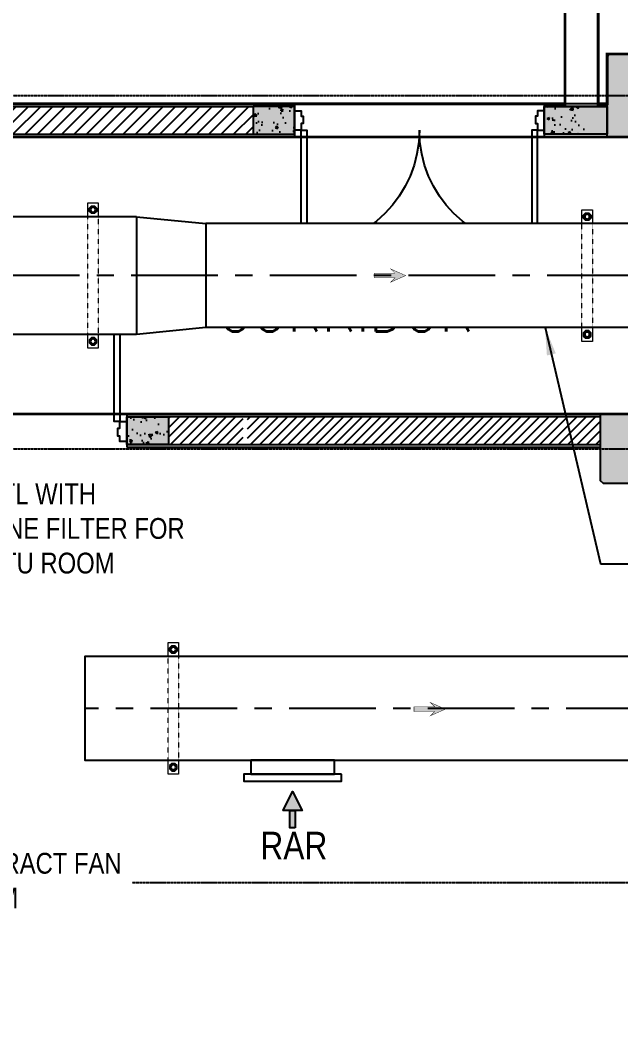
# Model space of a CAD drawing. Header units: metres. Extents: x 841183 to 1048542, y 259326 to 317714.
# Drawn here: x 941394 to 945726, y 294401 to 301725 of the extents above; entities that cross this region are included whole.
import ezdxf
from ezdxf import colors
from ezdxf.entities.mleader import LeaderData, LeaderLine
from ezdxf.math import Vec2, Vec3

# ---------------------------------------------------------------- set-up
doc = ezdxf.new("R2010")
doc.units = ezdxf.units.M
doc.set_wipeout_variables(frame=1)
for name, pattern in [('CENTER', [2, 1.25, -0.25, 0.25, -0.25]), ('DASHED2', [0.375, 0.25, -0.125]), ('HIDDEN', [0.375, 0.25, -0.125]), ('PHANTOM', [2.5, 1.25, -0.25, 0.25, -0.25, 0.25, -0.25]), ('VILLA AXIS$0$CENTER', [2, 1.25, -0.25, 0.25, -0.25])]:
    doc.linetypes.add(name, pattern=pattern)
doc.layers.add('0_ARROW', color=20, linetype='Continuous', lineweight=0)
doc.layers.add('HANGER', color=252, linetype='Continuous', lineweight=0)
for name, color, linetype in [('1-TEXT', 3, 'Continuous'), ('A-AXIS LINE', 253, 'Continuous'), ('A-FIXTURES', 252, 'Continuous'), ('A-SECT-PATT', 9, 'Continuous'), ('A-TEXT', 252, 'Continuous'), ('A-WALL-2', 252, 'Continuous'), ('G-COL', 252, 'Continuous'), ('INTEC -DOOR2', 252, 'Continuous'), ('PAMCAD-PROJECTION', 7, 'Continuous'), ('RETURN AIR DUCT', 160, 'HIDDEN'), ('SUPPLY AIR DUCT', 82, 'Continuous'), ('TIP - BEAM-CONC', 6, 'Continuous'), ('TIP - DOOR2', 252, 'Continuous')]:
    doc.layers.add(name, color=color, linetype=linetype)
for name, color, linetype, transparency in [('A-HATCH', 252, 'Continuous', 0.6), ('A-HATCH SOLID', 253, 'Continuous', 0.6), ('A-REFLECT DOWN', 252, 'Continuous', 0.6), ('CENTER LINE', 252, 'CENTER', 0.6), ('G-HATCH-COL-WALL', 253, 'Continuous', 0.6)]:
    doc.layers.add(name, color=color, linetype=linetype, transparency=transparency)
doc.layers.add('RAR', color=1, linetype='Continuous', true_color=0xff0000)
doc.styles.add('romans', font='romans.shx', dxfattribs={"width": 0.85})
doc.styles.get("Standard").update_dxf_attribs({"font": 'ARIALN.TTF'})
doc.dimstyles.get("Standard").update_dxf_attribs({"dimtxt": 200, "dimasz": 150, "dimexe": 150, "dimexo": 150, "dimgap": 100, "dimtad": 0, "dimtih": 1, "dimtoh": 1, "dimdec": 0, "dimzin": 0, "dimdsep": 46, "dimtxsty": 'Standard', "dimcen": 0.09, "dimadec": 0, "dimazin": 0, "dimtfac": 1, "dimtdec": 0, "dimtofl": 0, "dimtmove": 0, "dimatfit": 3, "dimfxl": 1, "dimtolj": 1, "dimtzin": 0, "dimarcsym": 0})

# ---------------------------------------------------------------- blocks, each defined once
blk = doc.blocks.new('R')
at = {"layer": 'RAR', "ltscale": 20}
h = blk.add_hatch(color=256, dxfattribs=at)
h.dxf.hatch_style = 1
h.paths.add_polyline_path([(-18.75, 487.5), (18.75, 487.5), (18.75, 362.5), (-18.75, 362.5)])
h.paths.add_polyline_path([(-68.75, 362.5), (68.75, 362.5), (0, 225)])
for points in [[(-18.75, 487.5), (18.75, 487.5), (18.75, 362.5), (-18.75, 362.5), (-18.75, 487.5)], [(68.75, 362.5), (0, 225), (-68.75, 362.5)], [(-68.75, 362.5), (68.75, 362.5), (0, 225), (-68.75, 362.5)], [(-68.75, 362.5), (68.75, 362.5), (0, 225), (-68.75, 362.5)], [(-351.875, 100), (351.875, 100), (351.875, 150), (-351.875, 150)], [(-301.875, 0), (301.875, 0), (301.875, 100), (-301.875, 100)]]:
    blk.add_lwpolyline(points, close=True, dxfattribs=at)
blk = doc.blocks.new('*U71')
at = {"layer": 'HANGER', "ltscale": 20}
for points in [[(0, 75), (-200, 75), (-200, -75), (0, -75)], [(0, -15), (0, 15)], [(1500, -75), (1700, -75), (1700, 75), (1500, 75)], [(1500, -15), (1500, 15)]]:
    blk.add_lwpolyline(points, dxfattribs=at)
for points in [[(-77, 56), (-123, 56), (-156, 23), (-156, -23), (-123, -56), (-77, -56), (-44, -23), (-44, 23)], [(1577, 56), (1623, 56), (1656, 23), (1656, -23), (1623, -56), (1577, -56), (1544, -23), (1544, 23)]]:
    blk.add_lwpolyline(points, close=True, dxfattribs=at)
at = {"layer": 'HANGER', "linetype": 'HIDDEN', "ltscale": 0.0008}
for points in [[(1500, 75), (0, 75)], [(0, -75), (1500, -75)]]:
    blk.add_lwpolyline(points, dxfattribs=at)
at = {"layer": 'HANGER', "ltscale": 20}
for centre, radius in [((-100, 0), 45), ((-100, 0), 30), ((1600, 0), 45), ((1600, 0), 30)]:
    blk.add_circle(centre, radius, dxfattribs=at)
blk = doc.blocks.new('*U74')
at = {"layer": 'HANGER', "ltscale": 20}
for points in [[(0, 75), (-200, 75), (-200, -75), (0, -75)], [(0, -15), (0, 15)], [(1700, -75), (1900, -75), (1900, 75), (1700, 75)], [(1700, -15), (1700, 15)]]:
    blk.add_lwpolyline(points, dxfattribs=at)
for points in [[(-77, 56), (-123, 56), (-156, 23), (-156, -23), (-123, -56), (-77, -56), (-44, -23), (-44, 23)], [(1777, 56), (1823, 56), (1856, 23), (1856, -23), (1823, -56), (1777, -56), (1744, -23), (1744, 23)]]:
    blk.add_lwpolyline(points, close=True, dxfattribs=at)
at = {"layer": 'HANGER', "linetype": 'HIDDEN', "ltscale": 0.0008}
for points in [[(1700, 75), (0, 75)], [(0, -75), (1700, -75)]]:
    blk.add_lwpolyline(points, dxfattribs=at)
at = {"layer": 'HANGER', "ltscale": 20}
for centre, radius in [((-100, 0), 45), ((-100, 0), 30), ((1800, 0), 45), ((1800, 0), 30)]:
    blk.add_circle(centre, radius, dxfattribs=at)
blk = doc.blocks.new('*U75')
at = {"layer": 'HANGER', "ltscale": 20}
for points in [[(0, 75), (-200, 75), (-200, -75), (0, -75)], [(0, -15), (0, 15)], [(1500, -75), (1700, -75), (1700, 75), (1500, 75)], [(1500, -15), (1500, 15)]]:
    blk.add_lwpolyline(points, dxfattribs=at)
for points in [[(-77, 56), (-123, 56), (-156, 23), (-156, -23), (-123, -56), (-77, -56), (-44, -23), (-44, 23)], [(1577, 56), (1623, 56), (1656, 23), (1656, -23), (1623, -56), (1577, -56), (1544, -23), (1544, 23)]]:
    blk.add_lwpolyline(points, close=True, dxfattribs=at)
at = {"layer": 'HANGER', "linetype": 'HIDDEN', "ltscale": 0.0008}
for points in [[(1500, 75), (0, 75)], [(0, -75), (1500, -75)]]:
    blk.add_lwpolyline(points, dxfattribs=at)
at = {"layer": 'HANGER', "ltscale": 20}
for centre, radius in [((-100, 0), 45), ((-100, 0), 30), ((1600, 0), 45), ((1600, 0), 30)]:
    blk.add_circle(centre, radius, dxfattribs=at)
blk = doc.blocks.new('0-ARROW-3')
at = {"layer": '0_ARROW', "true_color": 0xc8c8c8}
h = blk.add_hatch(dxfattribs=at)
h.set_pattern_fill('ANSI31', color=9)
h.set_pattern_definition([(45, (-4415, 43046), (-0.08838834765, 0.08838834765), [])])
h.paths.add_polyline_path([(-512, -108), (-711, -313), (0, 0), (-711, 313), (-512, 108), (-1490, 108), (-1490, -108)])
at = {"layer": '0_ARROW', "const_width": 20}
blk.add_lwpolyline([(-1490, -108), (-512, -108), (-711, -313), (0, 0), (-711, 313), (-512, 108), (-1490, 108)], close=True, dxfattribs=at)
blk = doc.blocks.new('A$C10b3fa2f')
at = {"layer": 'A-REFLECT DOWN'}
h = blk.add_hatch(dxfattribs=at)
h.set_pattern_fill('AR-HBONE', color=256, scale=75, style=0)
h.set_pattern_definition([(45, (-872853.3, -501345.44), (0, 424.26407), [900, -300]), (135, (-872641.16, -501133.3), (3e-14, 424.26407), [900, -300])])
h.paths.add_polyline_path([(-40951.9, -7637.1), (-40445.1, -7637.1), (-40278.2, -7926.1), (-40445.1, -8215.1), (-40951.9, -8215.1), (-41118.8, -7926.1)])
edge = h.paths.add_edge_path()
edge.add_line((-40250.6, -6912.7), (-42275.6, -6912.7))
edge.add_line((-42275.6, -6912.7), (-42275.6, -105.8))
edge.add_line((-42275.6, -105.8), (-42275.6, 38.9))
edge.add_line((-42275.6, 38.9), (-43125, 38.9))
edge.add_line((-43125, 38.9), (-43125, -30517.1))
edge.add_line((-43125, -30517.1), (-43000, -30517.1))
edge.add_line((-43000, -30517.1), (-43000, -32386.1))
edge.add_line((-43000, -32386.1), (-6450, -32386.1))
edge.add_arc((-6450, -25886.1), 6500, 270, 360)
edge.add_line((50, -25886.1), (50, -22117.5))
edge.add_line((50, -22117.5), (-3025.4, -22117.5))
edge.add_line((-3025.4, -22117.5), (-3025.4, -31367.5))
edge.add_line((-3025.4, -31367.5), (-37875.6, -31367.3))
edge.add_line((-37875.6, -31367.3), (-37875.6, -22117.5))
edge.add_line((-37875.6, -22117.5), (-40250.6, -22117.5))
edge.add_line((-40250.6, -22117.5), (-40250.6, -6912.7))
blk = doc.blocks.new('Stf200x300')
at = {"layer": 'A-HATCH SOLID'}
blk.add_hatch(color=256, dxfattribs=at).paths.add_polyline_path([(100, 150), (-100, 150), (-100, -150), (100, -150)])
at = {"layer": 'A-SECT-PATT'}
h = blk.add_hatch(dxfattribs=at)
h.set_pattern_fill('AR-CONC', color=8, style=0)
h.paths.add_polyline_path([(100, 150), (-100, 150), (-100, -150), (100, -150)])
at = {"layer": 'A-WALL-2'}
blk.add_lwpolyline([(-100, -150), (100, -150), (100, 150), (-100, 150)], close=True, dxfattribs=at)
blk = doc.blocks.new('door1200')
at = {"layer": 'TIP - DOOR2'}
blk.add_lwpolyline([(-515355.3, 5554), (-515355.3, 4454), (-515312.2, 4454), (-515312.2, 5553)], dxfattribs=at)
for points in [[(-515405.3, 4454), (-515405.3, 4308), (-515355.3, 4308), (-515355.3, 4348), (-515339.3, 4348), (-515339.3, 4405), (-515355.3, 4405), (-515355.3, 4454)], [(-514205.3, 4454), (-514205.3, 4308), (-514255.3, 4308), (-514255.3, 4348), (-514271.3, 4348), (-514271.3, 4405), (-514255.3, 4405), (-514255.3, 4454)]]:
    blk.add_lwpolyline(points, close=True, dxfattribs=at)
blk.add_arc((-515355.3, 4454), 1100, 0, 90, dxfattribs=at)
blk = doc.blocks.new('D1800')
at = {"layer": 'TIP - DOOR2'}
for points in [[(47.5, 991.3), (47.5, 138.8), (88.6, 138.8), (88.6, 990.3)], [(1752.5, 991.3), (1752.5, 138.8), (1711.4, 138.8), (1711.4, 990.3)]]:
    blk.add_lwpolyline(points, dxfattribs=at)
for points in [[(0, 138.8), (0, 0), (47.5, 0), (47.5, 38), (62.8, 38), (62.8, 92.2), (47.5, 92.2), (47.5, 138.8)], [(1800, 138.8), (1800, 0), (1752.5, 0), (1752.5, 38), (1737.2, 38), (1737.2, 92.2), (1752.5, 92.2), (1752.5, 138.8)]]:
    blk.add_lwpolyline(points, close=True, dxfattribs=at)
for centre, start, end in [((47.5, 138.8), 0, 90), ((1752.5, 138.8), 90, 180)]:
    blk.add_arc(centre, 852.5, start, end, dxfattribs=at)
blk = doc.blocks.new('A$Cef9c9996')
at = {"layer": 'A-HATCH'}
h = blk.add_hatch(dxfattribs=at)
h.set_pattern_fill('ANSI31', color=256, scale=500, angle=-180)
h.set_pattern_definition([(225, (-955427.724, -309197.14), (44.194174, -44.194174), [])])
h.paths.add_polyline_path([(-21225.4531, -10856.69031), (-21499.84371, -10856.69031), (-24662.09353, -10856.69031), (-24662.09353, -11056.69031), (-21499.84371, -11056.69031), (-21225.4531, -11056.69031)])
h = blk.add_hatch(dxfattribs=at)
h.set_pattern_fill('ANSI31', color=256, scale=15)
h.set_pattern_definition([(45, (-40804.46, -21338.69), (-33.67596, 33.67596), [])])
h.paths.add_polyline_path([(-21835.4388, -13296.69043), (-21296.48259, -13296.69043), (-21296.48259, -13096.69043), (-21835.4388, -13096.69043)])
h = blk.add_hatch(dxfattribs=at)
h.set_pattern_fill('ANSI31', color=256, scale=15)
h.set_pattern_definition([(45, (-40834.46, -21338.69), (-33.67596, 33.67596), [])])
h.paths.add_polyline_path([(-18720.09546, -13296.69043), (-18720.09546, -13096.69043), (-21266.48259, -13096.69043), (-21266.48259, -13296.69043)])
at = {"layer": 'A-HATCH SOLID'}
blk.add_hatch(color=256, dxfattribs=at).paths.add_polyline_path([(-19125.4531, -11056.68462), (-19125.4531, -10856.68462), (-18670.09546, -10856.68462), (-18670.09546, -11056.68462)])
at = {"layer": 'A-REFLECT DOWN'}
h = blk.add_hatch(dxfattribs=at)
h.set_pattern_fill('AR-HBONE', color=256, scale=75, style=0)
h.set_pattern_definition([(45, (-873053.33, -501634.64), (0, 424.26407), [900, -300]), (135, (-872841.2, -501422.5), (3e-14, 424.26407), [900, -300])])
h.paths.add_polyline_path([(-41151.96082, -7926.32103), (-40645.1139, -7926.32103), (-40478.26212, -8215.31679), (-40645.1139, -8504.31255), (-41151.96082, -8504.31255), (-41318.8126, -8215.31679)])
edge = h.paths.add_edge_path()
edge.add_line((-40450.61533, -7201.94287), (-42475.61533, -7201.94287))
edge.add_line((-42475.61533, -7201.94287), (-42475.61533, -394.99875))
edge.add_line((-42475.61533, -394.99875), (-42475.61533, -250.33845))
edge.add_line((-42475.61533, -250.33845), (-43325.04045, -250.33845))
edge.add_line((-43325.04045, -250.33845), (-43325.03899, -30806.27827))
edge.add_line((-43325.03899, -30806.27827), (-43200.04115, -30806.27827))
edge.add_line((-43200.04115, -30806.27827), (-43200.04115, -32675.32518))
edge.add_line((-43200.04115, -32675.32518), (-6650.05266, -32675.32518))
edge.add_arc((-6650.05266, -26175.32518), 6500, 270, 360)
edge.add_line((-150.05266, -26175.32518), (-150.05266, -22406.69091))
edge.add_line((-150.05266, -22406.69091), (-3225.46308, -22406.69091))
edge.add_line((-3225.46308, -22406.69091), (-3225.46308, -31656.6906))
edge.add_line((-3225.46308, -31656.6906), (-38075.61537, -31656.47599))
edge.add_line((-38075.61537, -31656.47599), (-38075.61537, -22406.6906))
edge.add_line((-38075.61537, -22406.6906), (-40450.61533, -22406.6906))
edge.add_line((-40450.61533, -22406.6906), (-40450.61533, -7201.94287))
at = {"layer": 'A-SECT-PATT'}
h = blk.add_hatch(dxfattribs=at)
h.set_pattern_fill('AR-CONC', color=252, style=0)
h.set_pattern_definition([(50, (-873053.33, -309197.14), (182.18467, -15.939086), [19.05, -209.55]), (355, (-873053.33, -309197.14), (-35.24342, 191.056845), [15.24, -167.640584]), (100.451445, (-873038.15, -309198.47), (146.941247, 175.117752), [16.19001, -178.090245]), (46.1842, (-873053.33, -309146.34), (271.07904, -42.04233), [28.575, -314.325]), (96.635558, (-873030.74, -309149.84), (237.404134, 247.426125), [24.28502, -267.13561]), (351.18415, (-873053.33, -309146.34), (237.40413, 247.426125), [22.85997, -251.45973]), (21, (-873027.93, -309159.04), (151.614391, -102.265198), [19.05, -209.55]), (326, (-873027.93, -309159.04), (61.80203, 184.187966), [15.24, -167.64]), (71.451445, (-873015.3, -309167.56), (213.41642, 81.92277), [16.19001, -178.089938]), (37.5, (-873053.33, -309197.14), (3.0886033, 84.555039), [0, -165.608, 0, -170.18, 0, -168.275]), (7.5, (-873053.33, -309197.14), (66.8196625, 100.180575), [0, -97.028, 0, -161.798, 0, -64.135]), (327.5, (-873109.97, -309197.14), (135.590595, -5.728744), [0, -63.5, 0, -198.12, 0, -262.89]), (317.5, (-873135.37, -309197.14), (148.129181, 25.426491), [0, -82.55, 0, -131.572, 0, -186.69])])
h.paths.add_polyline_path([(-19125.4531, -11056.68462), (-19125.4531, -10856.68462), (-18825.4531, -10856.68462), (-18825.4531, -11056.68462)])
at = {"layer": 'G-HATCH-COL-WALL'}
h = blk.add_hatch(color=256, dxfattribs=at)
h.dxf.hatch_style = 1
h.paths.add_polyline_path([(-18070.09546, -11076.68442), (-18670.09546, -11076.68442), (-18670.09546, -10496.68442), (-18650.09546, -10476.68442), (-18090.09546, -10476.68442), (-18070.09546, -10496.68442)])
h = blk.add_hatch(color=256, dxfattribs=at)
h.dxf.hatch_style = 1
h.paths.add_polyline_path([(-18020.09546, -13076.68989), (-18720.09546, -13076.68989), (-18720.09546, -13556.68989), (-18700.09546, -13576.68989), (-18040.09546, -13576.68989), (-18020.09546, -13556.68989)])
at = {"layer": 'A-AXIS LINE', "linetype": 'VILLA AXIS$0$CENTER', "ltscale": 4}
for p, q in [((-40765.74437, -10776.69043, -87.13858), (8014.64756, -10776.69043, 26.44237)), ((-40765.74437, -13326.69043, -113.58089), (8014.64756, -13326.69043, 0.00007)), ((-40765.74437, -16458.63359, -113.58086), (8014.64756, -16458.63359, 0.00009))]:
    blk.add_line(p, q, dxfattribs=at)
at = {"layer": 'A-FIXTURES'}
for points, elevation in [([(-24662.09353, -10836.69031), (-22825.38531, -10836.69029)], 47.92296), ([(-22825.38531, -10836.69029), (-20925.4531, -10836.69088)], 47.92296), ([(-20925.4531, -10836.68484), (-20955.4531, -10836.68484)], 47.92296), ([(-20925.4531, -10836.68484), (-20925.4531, -11076.68484)], 47.92296), ([(-18670.09546, -10836.68464), (-19125.4531, -10836.68462)], 47.92296), ([(-19125.4531, -10836.68462), (-19095.4531, -10836.68462)], 47.92296), ([(-19125.4531, -10836.68462), (-19125.4531, -11076.68462)], 47.92296), ([(-25311.94647, -11076.69007), (-22825.38531, -11076.69029)], 47.92296), ([(-22825.38531, -11076.69009), (-20925.4531, -11076.69096)], 47.92296), ([(-16950.79654, -11076.68453), (-19125.4531, -11076.68462)], 47.92296), ([(-22105.4388, -13076.69043), (-22135.4388, -13076.69043)], 47.92296), ([(-22135.4388, -13076.69043), (-22135.4388, -13316.69043)], 47.92296), ([(-3536.28787, -13076.69067), (-22135.4388, -13076.69043)], 47.92296), ([(-22135.4388, -13096.69043), (-22135.4388, -13296.69043)], -20.13039), ([(-22135.4388, -13096.69043), (-22135.4388, -13296.69043)], -20.13039), ([(-22135.4388, -13096.69043), (-22135.4388, -13296.69043)], -20.13039), ([(-22135.4388, -13096.69043), (-22135.4388, -13296.69043)], -20.13039), ([(-22135.4388, -13316.69043), (-18720.09546, -13316.68989)], 47.92296)]:
    blk.add_lwpolyline(points, dxfattribs=dict(at, elevation=elevation))
at = {"layer": 'A-WALL-2'}
for p, q in [((-24662.09353, -10856.69031, 24.57098), (-22825.38531, -10856.69029, 46.9784)), ((-22825.38531, -10856.69029, 46.9784), (-21225.4531, -10856.69084, 18.06105)), ((-18670.09546, -10856.68462, 18.06104), (-19125.4531, -10856.68462, 18.06111)), ((-24662.09353, -11056.69031, 24.571), (-22825.38531, -11056.69029, 46.9784)), ((-22825.38531, -11056.69029, 46.9784), (-21225.4531, -11056.69084, 18.06105)), ((-18670.09546, -11056.68462, 18.06104), (-19125.4531, -11056.68462, 18.06111)), ((-18720.09546, -13096.68989, -20.9043), (-22135.4388, -13096.69043, -20.13039)), ((-22135.4388, -13296.69043, -20.13039), (-18720.09546, -13296.68989, -20.9043))]:
    blk.add_line(p, q, dxfattribs=at)
at = {"layer": 'A-WALL-2', "elevation": 18.06105}
blk.add_lwpolyline([(-18670.09546, -10856.68462), (-18670.09546, -11056.68462), (-19125.4531, -11056.68462), (-19125.4531, -10856.68462)], close=True, dxfattribs=at)
at = {"layer": 'G-COL'}
for points, elevation in [([(-18070.09546, -11076.68442), (-18670.09546, -11076.68442), (-18670.09546, -10496.68442), (-18650.09546, -10476.68442), (-18090.09546, -10476.68442), (-18070.09546, -10496.68442)], -8.38125), ([(-18020.09546, -13076.68989), (-18720.09546, -13076.68989), (-18720.09546, -13556.68989), (-18700.09546, -13576.68989), (-18040.09546, -13576.68989), (-18020.09546, -13556.68989)], -20.13037)]:
    blk.add_lwpolyline(points, close=True, dxfattribs=dict(at, elevation=elevation))
at = {"layer": 'RETURN AIR DUCT', "linetype": 'PHANTOM', "ltscale": 500, "const_width": 20, "elevation": 98.46183}
for points in [[(-18975.09546, -374.99875), (-24661.94647, -374.99875), (-24661.94647, -574.99875), (-25261.94647, -574.99875), (-25261.94647, -374.99875), (-29974.19629, -374.99875), (-29974.19629, -10836.69031), (-25262.09353, -10836.69031), (-25262.09353, -10476.69012), (-24662.09353, -10477.09919), (-24662.09353, -10836.69031), (-18975.09546, -10836.69031), (-18975.09546, -374.99875)], [(-9716.07185, -374.99875), (-10976.07222, -374.99875), (-10976.07222, -574.99875), (-11576.07222, -574.99875), (-11576.07222, -374.99274), (-18070.09546, -374.99274), (-18070.09546, -574.99274), (-18670.09546, -574.99274), (-18670.09546, -374.99875), (-18735.09546, -374.99875), (-18735.09546, -10836.68464), (-18670.09546, -10836.68464), (-18670.09546, -10496.68442), (-18670.09546, -10476.68442), (-18070.09546, -10476.68442), (-18070.09548, -10836.68468), (-11576.07222, -10836.68475), (-11576.07222, -10476.69043), (-10976.07222, -10476.69043), (-10976.07222, -10836.68454), (-9716.07919, -10836.68542), (-9716.07185, -374.99875)], [(-3540.03787, -11076.69043), (-37775.61537, -11076.69043), (-37775.61537, -13076.68957), (-3540.03787, -13076.68957), (-3540.03787, -11076.69043)]]:
    blk.add_lwpolyline(points, close=True, dxfattribs=at)
at = {"color": 252, "true_color": 0x939598, "xscale": -1}
blk.add_blockref('door1200', (-537540.77846, -17583.6859, -20.13039), dxfattribs=at)
at = {"layer": 'INTEC -DOOR2', "xscale": -1, "rotation": 180.0000273207567}
blk.add_blockref('D1800', (-20925.45314, -10887.26582, 18.06105), dxfattribs=at)
at = {"layer": 'TIP - BEAM-CONC', "linetype": 'DASHED2', "rotation": 270}
blk.add_blockref('Stf200x300', (-21075.4531, -10956.68484, 18.06105), dxfattribs=at)
at = {"layer": 'TIP - BEAM-CONC', "color": 1, "linetype": 'DASHED2', "xscale": -1, "rotation": 270}
blk.add_blockref('Stf200x300', (-21985.4388, -13196.69043, -20.13039), dxfattribs=at)
at = {"layer": 'A-TEXT', "style": 'romans'}
blk.add_text('CORRIDOR', height=275, dxfattribs=at).set_placement((-21482.96633, -12479.61847, -20.13038))
blk = doc.blocks.new('*U52')
at = {"color": 255}
blk.add_wipeout([(979.5, -1672.9), (4100.7, -1672.9), (4100.7, -2596.5), (979.5, -2596.5)], dxfattribs=at)
blk.add_lwpolyline([(979.5, -1672.9), (4100.7, -1672.9), (4100.7, -2596.5), (979.5, -2596.5)], close=True)
for points in [[(2600.7, -1672.9), (2600.7, -2596.5)], [(979.5, -2134.7), (4100.7, -2134.7)]]:
    blk.add_lwpolyline(points)
at = {"layer": 'SUPPLY AIR DUCT'}
for tag, p in [('L/S', (1092.4, -2019.3)), ('M/S', (2751.5, -2019.3)), ('SIZE', (1092.4, -2469.8)), ('SAD', (2751.5, -2469.8))]:
    blk.add_attdef(tag, p, '', height=250, dxfattribs=at)
blk.add_leader([(0, 0), (500.1, -2132.8), (979.5, -2134.7)], dimstyle='Standard', override={"dimasz": 250, "dimgap": 100, "dimtad": 0})
blk = doc.blocks.new('A$Caca1db55')
ml = blk.add_multileader_mtext('Standard')
ml.set_content('STL WITH \\PFINE FILTER FOR \\PRTU ROOM', color=256)
ml.set_leader_properties()
ml.build(insert=Vec2(0, 0))
ml.multileader.update_dxf_attribs({"text_left_attachment_type": 2, "text_right_attachment_type": 2, "dogleg_length": 200, "arrow_head_size": 200})
ctx = ml.context
ctx.base_point, ctx.char_height, ctx.arrow_head_size, ctx.landing_gap_size, ctx.plane_origin = Vec3(-23060.2, -13632.8, 31.2), 150, 200, 100, Vec3(-29292, -15737.3, 31.2)
ctx.left_attachment, ctx.right_attachment = 2, 2
notes = []
notes.append((ctx, [(1, (1, 1, 0), (-23260.2, -13632.8, 31.2), (1, 0), 200, [(0, [(-25046, -13774.7, 31.2)], 0, [])])]))
ctx.mtext.insert, ctx.mtext.flow_direction = Vec3(-22960.2, -13302.5, 31.2), 5
ctx.mtext.has_bg_fill, ctx.mtext.bg_color, ctx.mtext.bg_scale_factor, ctx.mtext.bg_transparency, ctx.mtext.use_window_bg_color = 1, -1027028792, 1.5, 0, 1
ml = blk.add_multileader_mtext('Standard')
ml.set_content('1x100% IG EXTRACT FAN\\PFOR RTU ROOM', color=256)
ml.set_leader_properties()
ml.build(insert=Vec2(0, 0))
ml.multileader.update_dxf_attribs({"text_left_attachment_type": 2, "text_right_attachment_type": 2, "dogleg_length": 200, "arrow_head_size": 200})
ctx = ml.context
ctx.base_point, ctx.char_height, ctx.arrow_head_size, ctx.landing_gap_size, ctx.plane_origin = Vec3(-24165.1, -16174, -65), 150, 200, 100, Vec3(-29291.5, -17336.9, -65)
ctx.left_attachment, ctx.right_attachment = 2, 2
notes.append((ctx, [(1, (1, 1, 0), (-24365.1, -16174, -65), (1, 0), 200, [(0, [(-25046, -15549.7, -65)], 0, [])])]))
ctx.mtext.insert, ctx.mtext.flow_direction = Vec3(-24065.1, -15970, -65), 5
ctx.mtext.has_bg_fill, ctx.mtext.bg_color, ctx.mtext.bg_scale_factor, ctx.mtext.bg_transparency, ctx.mtext.use_window_bg_color = 1, -1027028792, 1.5, 0, 1
for ctx, leaders in notes:
    for number, flags, end, landing, length, lines in leaders:
        leader = LeaderData()
        leader.index, (leader.has_last_leader_line, leader.has_dogleg_vector, leader.attachment_direction) = number, flags
        leader.last_leader_point, leader.dogleg_vector, leader.dogleg_length = Vec3(end), Vec3(landing), length
        for number, points, colour, breaks in lines:
            line = LeaderLine()
            line.index, line.vertices, line.color, line.breaks = number, Vec3.list(points), colors.encode_raw_color(colour), breaks
            leader.lines.append(line)
        ctx.leaders.append(leader)

msp = doc.modelspace()

# ---------------------------------------------------------------- block references
at = {"layer": 'PAMCAD-PROJECTION', "color": 6}
msp.add_blockref('A$Cef9c9996', (964298.7, 311958.9, -97.8), dxfattribs=at)

# ---------------------------------------------------------------- next in the draw order: block references
at = {"color": 2}
msp.add_blockref('A$C10b3fa2f', (964098.7, 311683.9, -103.7), dxfattribs=at)

# ---------------------------------------------------------------- next in the draw order: wipeouts: each hides what was drawn before it
at = {"color": 255}
msp.add_wipeout([(958608.6, 291727.2), (958608.6, 291027.2), (939689.4, 291027.2), (939189.4, 291002.2), (928141.7, 291002.2), (928036.7, 291003.4), (927883.7, 291026.1), (927665, 291105.8), (927434.5, 291270.1), (927315.2, 291414.2), (927223.8, 291580.3), (927167.6, 291750.9), (927141.7, 291977.2), (927141.7, 296242.2), (927125.2, 296310.5), (927107.2, 296337.8), (927076.6, 296365.8), (927011.2, 296392.2), (926991.7, 296392.2), (926991.7, 297392.2), (927018.6, 297395.9), (927062.4, 297421.5), (927083.1, 297451.7), (927091.7, 297492.2), (927091.7, 299557.2), (927079.2, 299626.7), (927052.9, 299675.4), (927022.6, 299708.3), (927012.2, 299716.8), (927000.6, 299724.9), (926947.3, 299749.3), (926899.5, 299757.2), (926575.9, 299757.2), (926575.9, 300007.2), (926899.5, 300007.2), (926975.9, 299999.2), (927060.4, 299974.4), (927108.8, 299951.4), (927147, 299927.8), (927192.7, 299891.7), (927259.6, 299816.3), (927295.6, 299870.3), (927357, 299948.7), (927440.1, 300035.4), (927529.6, 300110.7), (927750.7, 300239.9), (927908.4, 300295.1), (928078.7, 300326.4), (928191.7, 300332.2), (928364.6, 300332.2), (928523.1, 300332.2), (929080.6, 300332.2), (929330.6, 300582.2), (929330.6, 302572.1), (929130.6, 302772.1), (927101.1, 302772.1), (927101.1, 303022.1), (929330.6, 303022.1), (929330.6, 305636.6), (929480.6, 306136.6), (929480.6, 308560.9), (929480.6, 310583.9), (929780.6, 310583.9), (929780.6, 306136.6), (929930.6, 305636.6), (929930.6, 300332.2), (930756.5, 300332.2), (931256.5, 300307.2), (932108.8, 300307.2), (932358.8, 300557.2), (932358.8, 305850.2), (932658.8, 305850.2), (932658.8, 300582.2), (932658.8, 300307.2), (939774.1, 300307.2), (940024.1, 300557.2), (940024, 306115.6), (939874, 306265.6), (936824.6, 306265.6), (936824.6, 306440.6), (940024.1, 306440.6), (940024.1, 309771.3), (940524.1, 309771.3), (940524, 306440.6), (942824.1, 306440.6), (942824.1, 306265.6), (940674, 306265.6), (940524, 306115.6), (940524.1, 300307.2), (942231.5, 300307.2), (942731.5, 300257.2), (949523.2, 300257.2), (949773.2, 300507.2), (949773.2, 309212.6), (950373.2, 309212.6), (950373.2, 300257.2), (951436.5, 300257.2), (951936.5, 300132.2), (956072.7, 300132.2), (956322.7, 300382.2), (956322.7, 310583.9), (956722.7, 310583.9), (956722.7, 300132.2), (957318.4, 300132.2), (957818.4, 300007.2), (960069.9, 300007.2), (960069.9, 299757.2), (957818.4, 299757.2), (957318.4, 299632.2), (951936.5, 299632.2), (951436.5, 299507.2), (942731.5, 299507.2), (942231.5, 299457.2), (931256.5, 299457.2), (930757.7, 299432.3), (928191.7, 299432.2), (928140.1, 299425.4), (928082.7, 299399.9), (928026.9, 299345.6), (927995.4, 299270.5), (927991.7, 297492.2), (927999.9, 297452.4), (928020.9, 297421.5), (928046.6, 297402.9), (928091.7, 297392.2), (928091.7, 296392.2), (928029.1, 296378.5), (927985.6, 296348.3), (927959.2, 296312.7), (927945.7, 296277), (927941.7, 296242.2), (927941.7, 291977.2), (927952.2, 291913.2), (928000.2, 291835.8), (928066.4, 291780.6), (928141.7, 291752.2), (939189.4, 291752.2), (939689.4, 291727.2)], dxfattribs=at)

# ---------------------------------------------------------------- next in the draw order: linework, layer by layer
at = {"layer": 'CENTER LINE', "ltscale": 500, "elevation": -29.9}
msp.add_lwpolyline([(959819.9, 299882.2), (926223.1, 299882.2)], dxfattribs=at)
at = {"layer": 'CENTER LINE', "ltscale": 500}
msp.add_lwpolyline([(959958.7, 296757.2), (941858.5, 296757.2)], dxfattribs=at)
at = {"layer": 'SUPPLY AIR DUCT', "elevation": -29.9}
for points in [[(942231.5, 300307.2), (931256.5, 300307.2)], [(942231.5, 300307.2), (942231.5, 299457.2)], [(942231.5, 300307.2), (942731.5, 300257.2)], [(951436.5, 300257.2), (942731.5, 300257.2)], [(942731.5, 300257.2), (942731.5, 299507.2)], [(942731.5, 299507.2), (942231.5, 299457.2)], [(951436.5, 299507.2), (942731.5, 299507.2)], [(942231.5, 299457.2), (931256.5, 299457.2)]]:
    msp.add_lwpolyline(points, dxfattribs=at)

# ---------------------------------------------------------------- next in the draw order: block references
at = {"layer": 'HANGER', "xscale": -0.5, "yscale": 0.5, "zscale": 0.5, "rotation": 90}
for name, p in [('*U74', (941918.1, 300307.2)), ('*U71', (942498.4, 297132.2))]:
    msp.add_blockref(name, p, dxfattribs=at)
at = {"layer": 'RAR', "rotation": 180}
msp.add_blockref('R', (943358.5, 296382.2), dxfattribs=at)

# ---------------------------------------------------------------- next in the draw order: texts
at = {"layer": '1-TEXT', "color": 0}
msp.add_text('RAR', height=200, dxfattribs=at).set_placement((943126.2, 295666.2))

# ---------------------------------------------------------------- next in the draw order: block references
at = {"xscale": 0.8, "yscale": 0.8, "zscale": 0.8}
msp.add_blockref('*U52', (945180.1, 299507.2), dxfattribs=at).add_auto_attribs({'SAD': 'SAD', 'SIZE': '750x700', 'M/S': '5.43 M/S', 'L/S': '2675 L/S'})

# ---------------------------------------------------------------- next in the draw order: linework, layer by layer
at = {"layer": 'RETURN AIR DUCT', "linetype": 'ByBlock', "ltscale": 0.003}
msp.add_lwpolyline([(949704.7, 298487.2), (949704.7, 297382.2, -0.414214), (949454.7, 297132.2), (941858.5, 297132.2), (941858.5, 296382.2), (949479.7, 296382.2, 0.414214), (950079.7, 296982.2)], format="xyb", dxfattribs=at)

# ---------------------------------------------------------------- next in the draw order: block references
at = {"layer": 'HANGER', "xscale": -0.5, "yscale": 0.5, "zscale": 0.5, "rotation": 90}
msp.add_blockref('*U75', (945484.3, 300257.2, -29.9), dxfattribs=at)

# ---------------------------------------------------------------- next in the draw order: block references
at = {"color": 2}
msp.add_blockref('A$Caca1db55', (964098.7, 311683.9, -103.7), dxfattribs=at)

# ---------------------------------------------------------------- next in the draw order: block references
at = {"layer": '0_ARROW', "xscale": 0.1524, "yscale": 0.1524, "zscale": 0.1524}
for p in [(944174.9, 299882.2, -29.9), (944461.5, 296751.7)]:
    msp.add_blockref('0-ARROW-3', p, dxfattribs=at)

doc.saveas('drawing.dxf')
